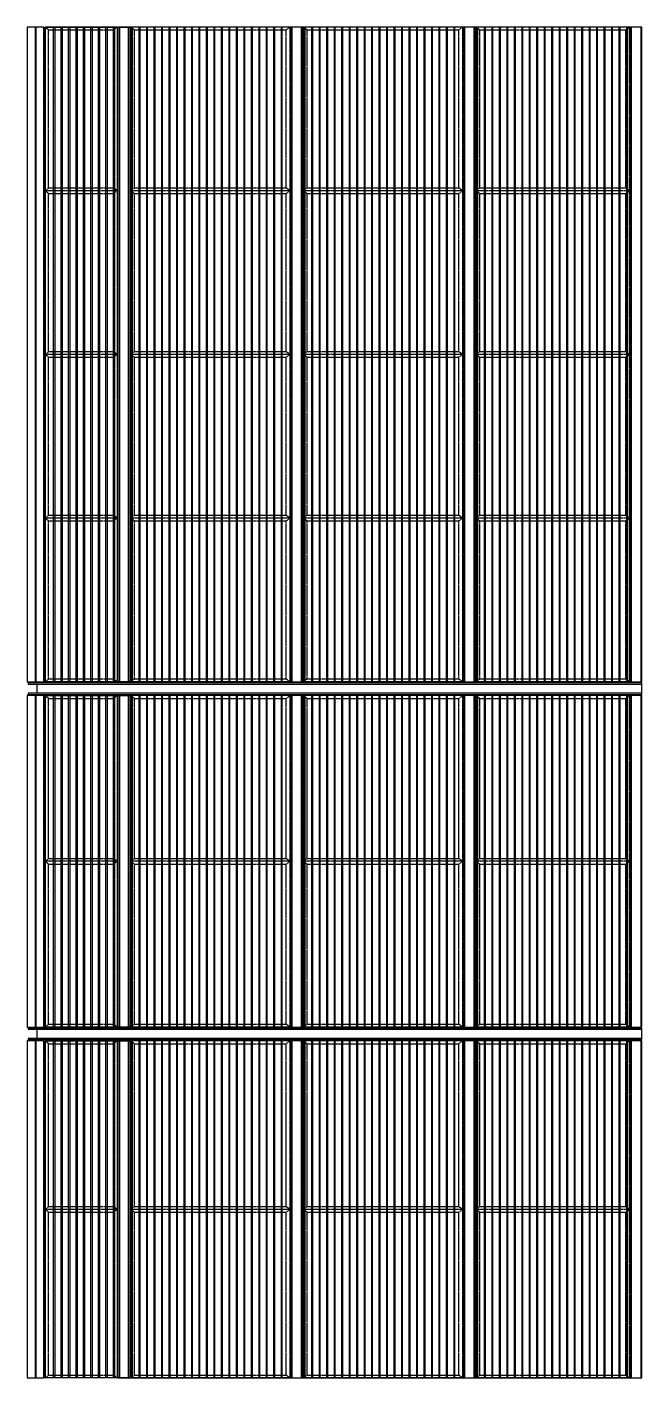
# Model space of a CAD drawing. Header units: millimetres. Extents: x 663313 to 1226001, y 1431724 to 1620898.
# Drawn here: x 1015690 to 1021033, y 1609158 to 1620898 of the extents above; entities that cross this region are included whole.
import ezdxf

# ---------------------------------------------------------------- set-up
doc = ezdxf.new("R2010")
doc.units = ezdxf.units.MM
doc.set_wipeout_variables(frame=1)
doc.linetypes.add('TA_HL_001.00000', pattern=[6.5, 3.55, -2.95])
for name, color, linetype in [('010 - ASPG_EXTR_MAIN_COLOR_2', 7, 'Continuous'), ('010 - ASPG_EXTR_WIPEOUT_', 7, 'Continuous'), ('010 - ASPG_FRAMING_MAIN_COLOR_1', 7, 'Continuous'), ('010 - ASPG_FRAMING_MAIN_COLOR_2', 7, 'Continuous'), ('010 - ASPG_FRAMING_SUB_COLOR_2', 7, 'Continuous'), ('010 - ASPG_FRAMING_WIPEOUT_', 7, 'Continuous')]:
    doc.layers.add(name, color=color, linetype=linetype)

# ---------------------------------------------------------------- blocks, each defined once
blk = doc.blocks.new('*U4719')
at = {"color": 7}
blk.add_wipeout([(50, 0), (1450, 0), (1450, 2930), (50, 2930)], dxfattribs=at).dxf.layer = '010 - ASPG_EXTR_WIPEOUT_'
at = {"layer": '010 - ASPG_EXTR_MAIN_COLOR_2', "color": 7}
for points in [[(130, 0), (140, 0), (140, 2930), (130, 2930)], [(195, 0), (205, 0), (205, 2930), (195, 2930)], [(260, 0), (270, 0), (270, 2930), (260, 2930)], [(325, 0), (335, 0), (335, 2930), (325, 2930)], [(390, 0), (400, 0), (400, 2930), (390, 2930)], [(455, 0), (465, 0), (465, 2930), (455, 2930)], [(520, 0), (530, 0), (530, 2930), (520, 2930)], [(585, 0), (595, 0), (595, 2930), (585, 2930)], [(650, 0), (660, 0), (660, 2930), (650, 2930)], [(715, 0), (725, 0), (725, 2930), (715, 2930)], [(780, 0), (790, 0), (790, 2930), (780, 2930)], [(845, 0), (855, 0), (855, 2930), (845, 2930)], [(910, 0), (920, 0), (920, 2930), (910, 2930)], [(975, 0), (985, 0), (985, 2930), (975, 2930)], [(1040, 0), (1050, 0), (1050, 2930), (1040, 2930)], [(1105, 0), (1115, 0), (1115, 2930), (1105, 2930)], [(1170, 0), (1180, 0), (1180, 2930), (1170, 2930)], [(1235, 0), (1245, 0), (1245, 2930), (1235, 2930)], [(1300, 0), (1310, 0), (1310, 2930), (1300, 2930)], [(1365, 0), (1375, 0), (1375, 2930), (1365, 2930)]]:
    blk.add_lwpolyline(points, close=True, dxfattribs=at)
at = {"layer": '010 - ASPG_FRAMING_SUB_COLOR_2', "color": 7}
blk.add_lwpolyline([(50, 0), (1450, 0), (1450, 2930), (50, 2930)], close=True, dxfattribs=at)
at = {"color": 7}
for points in [[(-50, 0), (50, 0), (50, 2930), (-50, 2930)], [(1450, 0), (1550, 0), (1550, 2930), (1450, 2930)]]:
    blk.add_wipeout(points, dxfattribs=at).dxf.layer = '010 - ASPG_EXTR_WIPEOUT_'
at = {"layer": '010 - ASPG_EXTR_MAIN_COLOR_2', "color": 7}
blk.add_lwpolyline([(65, 0), (75, 0), (75, 2930), (65, 2930)], close=True, dxfattribs=at)
at = {"layer": '010 - ASPG_FRAMING_MAIN_COLOR_1', "color": 7}
for points in [[(-50, 0), (-40, 0), (-40, 2930), (-50, 2930)], [(40, 0), (50, 0), (50, 2930), (40, 2930)], [(1450, 0), (1460, 0), (1460, 2930), (1450, 2930)], [(1540, 0), (1550, 0), (1550, 2930), (1540, 2930)]]:
    blk.add_lwpolyline(points, close=True, dxfattribs=at)
at = {"layer": '010 - ASPG_FRAMING_SUB_COLOR_2', "color": 7}
for points in [[(-50, 0), (50, 0), (50, 2930), (-50, 2930)], [(1450, 0), (1550, 0), (1550, 2930), (1450, 2930)]]:
    blk.add_lwpolyline(points, close=True, dxfattribs=at)
blk = doc.blocks.new('*U4715')
at = {"color": 7}
blk.add_wipeout([(50, 0), (685, 0), (685, 2930), (50, 2930)], dxfattribs=at).dxf.layer = '010 - ASPG_EXTR_WIPEOUT_'
at = {"layer": '010 - ASPG_EXTR_MAIN_COLOR_2', "color": 7}
for points in [[(147, 0), (157, 0), (157, 2930), (147, 2930)], [(212, 0), (222, 0), (222, 2930), (212, 2930)], [(277, 0), (287, 0), (287, 2930), (277, 2930)], [(342, 0), (352, 0), (352, 2930), (342, 2930)], [(407, 0), (417, 0), (417, 2930), (407, 2930)], [(472, 0), (482, 0), (482, 2930), (472, 2930)], [(537, 0), (547, 0), (547, 2930), (537, 2930)], [(602, 0), (612, 0), (612, 2930), (602, 2930)]]:
    blk.add_lwpolyline(points, close=True, dxfattribs=at)
at = {"layer": '010 - ASPG_FRAMING_SUB_COLOR_2', "color": 7}
blk.add_lwpolyline([(50, 0), (685, 0), (685, 2930), (50, 2930)], close=True, dxfattribs=at)
at = {"color": 7}
blk.add_wipeout([(-50, 0), (50, 0), (50, 2930), (-50, 2930)], dxfattribs=at).dxf.layer = '010 - ASPG_EXTR_WIPEOUT_'
at = {"layer": '010 - ASPG_EXTR_MAIN_COLOR_2', "color": 7}
blk.add_lwpolyline([(82, 0), (92, 0), (92, 2930), (82, 2930)], close=True, dxfattribs=at)
at = {"layer": '010 - ASPG_FRAMING_MAIN_COLOR_1', "color": 7}
for points in [[(-50, 0), (-40, 0), (-40, 2930), (-50, 2930)], [(40, 0), (50, 0), (50, 2930), (40, 2930)]]:
    blk.add_lwpolyline(points, close=True, dxfattribs=at)
at = {"layer": '010 - ASPG_FRAMING_SUB_COLOR_2', "color": 7}
blk.add_lwpolyline([(-50, 0), (50, 0), (50, 2930), (-50, 2930)], close=True, dxfattribs=at)
blk = doc.blocks.new('*U4716')
at = {"color": 7}
blk.add_wipeout([(50, 0), (1400, 0), (1400, 2930), (50, 2930)], dxfattribs=at).dxf.layer = '010 - ASPG_EXTR_WIPEOUT_'
at = {"layer": '010 - ASPG_EXTR_MAIN_COLOR_2', "color": 7}
for points in [[(130, 0), (140, 0), (140, 2930), (130, 2930)], [(195, 0), (205, 0), (205, 2930), (195, 2930)], [(260, 0), (270, 0), (270, 2930), (260, 2930)], [(325, 0), (335, 0), (335, 2930), (325, 2930)], [(390, 0), (400, 0), (400, 2930), (390, 2930)], [(455, 0), (465, 0), (465, 2930), (455, 2930)], [(520, 0), (530, 0), (530, 2930), (520, 2930)], [(585, 0), (595, 0), (595, 2930), (585, 2930)], [(650, 0), (660, 0), (660, 2930), (650, 2930)], [(715, 0), (725, 0), (725, 2930), (715, 2930)], [(780, 0), (790, 0), (790, 2930), (780, 2930)], [(845, 0), (855, 0), (855, 2930), (845, 2930)], [(910, 0), (920, 0), (920, 2930), (910, 2930)], [(975, 0), (985, 0), (985, 2930), (975, 2930)], [(1040, 0), (1050, 0), (1050, 2930), (1040, 2930)], [(1105, 0), (1115, 0), (1115, 2930), (1105, 2930)], [(1170, 0), (1180, 0), (1180, 2930), (1170, 2930)], [(1235, 0), (1245, 0), (1245, 2930), (1235, 2930)], [(1300, 0), (1310, 0), (1310, 2930), (1300, 2930)]]:
    blk.add_lwpolyline(points, close=True, dxfattribs=at)
at = {"layer": '010 - ASPG_FRAMING_SUB_COLOR_2', "color": 7}
blk.add_lwpolyline([(50, 0), (1400, 0), (1400, 2930), (50, 2930)], close=True, dxfattribs=at)
at = {"color": 7}
for points in [[(-50, 0), (50, 0), (50, 2930), (-50, 2930)], [(1400, 0), (1500, 0), (1500, 2930), (1400, 2930)]]:
    blk.add_wipeout(points, dxfattribs=at).dxf.layer = '010 - ASPG_EXTR_WIPEOUT_'
at = {"layer": '010 - ASPG_EXTR_MAIN_COLOR_2', "color": 7}
for points in [[(65, 0), (75, 0), (75, 2930), (65, 2930)], [(1365, 0), (1375, 0), (1375, 2930), (1365, 2930)]]:
    blk.add_lwpolyline(points, close=True, dxfattribs=at)
at = {"layer": '010 - ASPG_FRAMING_MAIN_COLOR_1', "color": 7}
for points in [[(-50, 0), (-40, 0), (-40, 2930), (-50, 2930)], [(40, 0), (50, 0), (50, 2930), (40, 2930)], [(1400, 0), (1410, 0), (1410, 2930), (1400, 2930)], [(1490, 0), (1500, 0), (1500, 2930), (1490, 2930)]]:
    blk.add_lwpolyline(points, close=True, dxfattribs=at)
at = {"layer": '010 - ASPG_FRAMING_SUB_COLOR_2', "color": 7}
for points in [[(-50, 0), (50, 0), (50, 2930), (-50, 2930)], [(1400, 0), (1500, 0), (1500, 2930), (1400, 2930)]]:
    blk.add_lwpolyline(points, close=True, dxfattribs=at)
blk = doc.blocks.new('*U4721')
at = {"color": 7}
blk.add_wipeout([(50, 0), (1450, 0), (1450, 2880), (50, 2880)], dxfattribs=at).dxf.layer = '010 - ASPG_EXTR_WIPEOUT_'
at = {"layer": '010 - ASPG_EXTR_MAIN_COLOR_2', "color": 7}
for points in [[(130, 0), (140, 0), (140, 2880), (130, 2880)], [(195, 0), (205, 0), (205, 2880), (195, 2880)], [(260, 0), (270, 0), (270, 2880), (260, 2880)], [(325, 0), (335, 0), (335, 2880), (325, 2880)], [(390, 0), (400, 0), (400, 2880), (390, 2880)], [(455, 0), (465, 0), (465, 2880), (455, 2880)], [(520, 0), (530, 0), (530, 2880), (520, 2880)], [(585, 0), (595, 0), (595, 2880), (585, 2880)], [(650, 0), (660, 0), (660, 2880), (650, 2880)], [(715, 0), (725, 0), (725, 2880), (715, 2880)], [(780, 0), (790, 0), (790, 2880), (780, 2880)], [(845, 0), (855, 0), (855, 2880), (845, 2880)], [(910, 0), (920, 0), (920, 2880), (910, 2880)], [(975, 0), (985, 0), (985, 2880), (975, 2880)], [(1040, 0), (1050, 0), (1050, 2880), (1040, 2880)], [(1105, 0), (1115, 0), (1115, 2880), (1105, 2880)], [(1170, 0), (1180, 0), (1180, 2880), (1170, 2880)], [(1235, 0), (1245, 0), (1245, 2880), (1235, 2880)], [(1300, 0), (1310, 0), (1310, 2880), (1300, 2880)], [(1365, 0), (1375, 0), (1375, 2880), (1365, 2880)]]:
    blk.add_lwpolyline(points, close=True, dxfattribs=at)
at = {"layer": '010 - ASPG_FRAMING_SUB_COLOR_2', "color": 7}
blk.add_lwpolyline([(50, 0), (1450, 0), (1450, 2880), (50, 2880)], close=True, dxfattribs=at)
at = {"color": 7}
for points in [[(-50, 0), (50, 0), (50, 2880), (-50, 2880)], [(1450, 0), (1550, 0), (1550, 2880), (1450, 2880)]]:
    blk.add_wipeout(points, dxfattribs=at).dxf.layer = '010 - ASPG_EXTR_WIPEOUT_'
at = {"layer": '010 - ASPG_EXTR_MAIN_COLOR_2', "color": 7}
blk.add_lwpolyline([(65, 0), (75, 0), (75, 2880), (65, 2880)], close=True, dxfattribs=at)
at = {"layer": '010 - ASPG_FRAMING_MAIN_COLOR_1', "color": 7}
for points in [[(-50, 0), (-40, 0), (-40, 2880), (-50, 2880)], [(40, 0), (50, 0), (50, 2880), (40, 2880)], [(1450, 0), (1460, 0), (1460, 2880), (1450, 2880)], [(1540, 0), (1550, 0), (1550, 2880), (1540, 2880)]]:
    blk.add_lwpolyline(points, close=True, dxfattribs=at)
at = {"layer": '010 - ASPG_FRAMING_SUB_COLOR_2', "color": 7}
for points in [[(-50, 0), (50, 0), (50, 2880), (-50, 2880)], [(1450, 0), (1550, 0), (1550, 2880), (1450, 2880)]]:
    blk.add_lwpolyline(points, close=True, dxfattribs=at)
blk = doc.blocks.new('*U4722')
at = {"color": 7}
blk.add_wipeout([(50, 0), (685, 0), (685, 2880), (50, 2880)], dxfattribs=at).dxf.layer = '010 - ASPG_EXTR_WIPEOUT_'
at = {"layer": '010 - ASPG_EXTR_MAIN_COLOR_2', "color": 7}
for points in [[(147, 0), (157, 0), (157, 2880), (147, 2880)], [(212, 0), (222, 0), (222, 2880), (212, 2880)], [(277, 0), (287, 0), (287, 2880), (277, 2880)], [(342, 0), (352, 0), (352, 2880), (342, 2880)], [(407, 0), (417, 0), (417, 2880), (407, 2880)], [(472, 0), (482, 0), (482, 2880), (472, 2880)], [(537, 0), (547, 0), (547, 2880), (537, 2880)], [(602, 0), (612, 0), (612, 2880), (602, 2880)]]:
    blk.add_lwpolyline(points, close=True, dxfattribs=at)
at = {"layer": '010 - ASPG_FRAMING_SUB_COLOR_2', "color": 7}
blk.add_lwpolyline([(50, 0), (685, 0), (685, 2880), (50, 2880)], close=True, dxfattribs=at)
at = {"color": 7}
blk.add_wipeout([(-50, 0), (50, 0), (50, 2880), (-50, 2880)], dxfattribs=at).dxf.layer = '010 - ASPG_EXTR_WIPEOUT_'
at = {"layer": '010 - ASPG_EXTR_MAIN_COLOR_2', "color": 7}
blk.add_lwpolyline([(82, 0), (92, 0), (92, 2880), (82, 2880)], close=True, dxfattribs=at)
at = {"layer": '010 - ASPG_FRAMING_MAIN_COLOR_1', "color": 7}
for points in [[(-50, 0), (-40, 0), (-40, 2880), (-50, 2880)], [(40, 0), (50, 0), (50, 2880), (40, 2880)]]:
    blk.add_lwpolyline(points, close=True, dxfattribs=at)
at = {"layer": '010 - ASPG_FRAMING_SUB_COLOR_2', "color": 7}
blk.add_lwpolyline([(-50, 0), (50, 0), (50, 2880), (-50, 2880)], close=True, dxfattribs=at)
blk = doc.blocks.new('*U4720')
at = {"color": 7}
blk.add_wipeout([(50, 0), (1400, 0), (1400, 2880), (50, 2880)], dxfattribs=at).dxf.layer = '010 - ASPG_EXTR_WIPEOUT_'
at = {"layer": '010 - ASPG_EXTR_MAIN_COLOR_2', "color": 7}
for points in [[(130, 0), (140, 0), (140, 2880), (130, 2880)], [(195, 0), (205, 0), (205, 2880), (195, 2880)], [(260, 0), (270, 0), (270, 2880), (260, 2880)], [(325, 0), (335, 0), (335, 2880), (325, 2880)], [(390, 0), (400, 0), (400, 2880), (390, 2880)], [(455, 0), (465, 0), (465, 2880), (455, 2880)], [(520, 0), (530, 0), (530, 2880), (520, 2880)], [(585, 0), (595, 0), (595, 2880), (585, 2880)], [(650, 0), (660, 0), (660, 2880), (650, 2880)], [(715, 0), (725, 0), (725, 2880), (715, 2880)], [(780, 0), (790, 0), (790, 2880), (780, 2880)], [(845, 0), (855, 0), (855, 2880), (845, 2880)], [(910, 0), (920, 0), (920, 2880), (910, 2880)], [(975, 0), (985, 0), (985, 2880), (975, 2880)], [(1040, 0), (1050, 0), (1050, 2880), (1040, 2880)], [(1105, 0), (1115, 0), (1115, 2880), (1105, 2880)], [(1170, 0), (1180, 0), (1180, 2880), (1170, 2880)], [(1235, 0), (1245, 0), (1245, 2880), (1235, 2880)], [(1300, 0), (1310, 0), (1310, 2880), (1300, 2880)]]:
    blk.add_lwpolyline(points, close=True, dxfattribs=at)
at = {"layer": '010 - ASPG_FRAMING_SUB_COLOR_2', "color": 7}
blk.add_lwpolyline([(50, 0), (1400, 0), (1400, 2880), (50, 2880)], close=True, dxfattribs=at)
at = {"color": 7}
for points in [[(-50, 0), (50, 0), (50, 2880), (-50, 2880)], [(1400, 0), (1500, 0), (1500, 2880), (1400, 2880)]]:
    blk.add_wipeout(points, dxfattribs=at).dxf.layer = '010 - ASPG_EXTR_WIPEOUT_'
at = {"layer": '010 - ASPG_EXTR_MAIN_COLOR_2', "color": 7}
for points in [[(65, 0), (75, 0), (75, 2880), (65, 2880)], [(1365, 0), (1375, 0), (1375, 2880), (1365, 2880)]]:
    blk.add_lwpolyline(points, close=True, dxfattribs=at)
at = {"layer": '010 - ASPG_FRAMING_MAIN_COLOR_1', "color": 7}
for points in [[(-50, 0), (-40, 0), (-40, 2880), (-50, 2880)], [(40, 0), (50, 0), (50, 2880), (40, 2880)], [(1400, 0), (1410, 0), (1410, 2880), (1400, 2880)], [(1490, 0), (1500, 0), (1500, 2880), (1490, 2880)]]:
    blk.add_lwpolyline(points, close=True, dxfattribs=at)
at = {"layer": '010 - ASPG_FRAMING_SUB_COLOR_2', "color": 7}
for points in [[(-50, 0), (50, 0), (50, 2880), (-50, 2880)], [(1400, 0), (1500, 0), (1500, 2880), (1400, 2880)]]:
    blk.add_lwpolyline(points, close=True, dxfattribs=at)
blk = doc.blocks.new('*U4726')
at = {"color": 7}
blk.add_wipeout([(50, 0), (1450, 0), (1450, 5690), (50, 5690)], dxfattribs=at).dxf.layer = '010 - ASPG_EXTR_WIPEOUT_'
at = {"layer": '010 - ASPG_EXTR_MAIN_COLOR_2', "color": 7}
for points in [[(130, 0), (140, 0), (140, 5690), (130, 5690)], [(195, 0), (205, 0), (205, 5690), (195, 5690)], [(260, 0), (270, 0), (270, 5690), (260, 5690)], [(325, 0), (335, 0), (335, 5690), (325, 5690)], [(390, 0), (400, 0), (400, 5690), (390, 5690)], [(455, 0), (465, 0), (465, 5690), (455, 5690)], [(520, 0), (530, 0), (530, 5690), (520, 5690)], [(585, 0), (595, 0), (595, 5690), (585, 5690)], [(650, 0), (660, 0), (660, 5690), (650, 5690)], [(715, 0), (725, 0), (725, 5690), (715, 5690)], [(780, 0), (790, 0), (790, 5690), (780, 5690)], [(845, 0), (855, 0), (855, 5690), (845, 5690)], [(910, 0), (920, 0), (920, 5690), (910, 5690)], [(975, 0), (985, 0), (985, 5690), (975, 5690)], [(1040, 0), (1050, 0), (1050, 5690), (1040, 5690)], [(1105, 0), (1115, 0), (1115, 5690), (1105, 5690)], [(1170, 0), (1180, 0), (1180, 5690), (1170, 5690)], [(1235, 0), (1245, 0), (1245, 5690), (1235, 5690)], [(1300, 0), (1310, 0), (1310, 5690), (1300, 5690)], [(1365, 0), (1375, 0), (1375, 5690), (1365, 5690)]]:
    blk.add_lwpolyline(points, close=True, dxfattribs=at)
at = {"layer": '010 - ASPG_FRAMING_SUB_COLOR_2', "color": 7}
blk.add_lwpolyline([(50, 0), (1450, 0), (1450, 5690), (50, 5690)], close=True, dxfattribs=at)
at = {"color": 7}
for points in [[(-50, 0), (50, 0), (50, 5690), (-50, 5690)], [(1450, 0), (1550, 0), (1550, 5690), (1450, 5690)]]:
    blk.add_wipeout(points, dxfattribs=at).dxf.layer = '010 - ASPG_EXTR_WIPEOUT_'
at = {"layer": '010 - ASPG_EXTR_MAIN_COLOR_2', "color": 7}
blk.add_lwpolyline([(65, 0), (75, 0), (75, 5690), (65, 5690)], close=True, dxfattribs=at)
at = {"layer": '010 - ASPG_FRAMING_MAIN_COLOR_1', "color": 7}
for points in [[(-50, 0), (-40, 0), (-40, 5690), (-50, 5690)], [(40, 0), (50, 0), (50, 5690), (40, 5690)], [(1450, 0), (1460, 0), (1460, 5690), (1450, 5690)], [(1540, 0), (1550, 0), (1550, 5690), (1540, 5690)]]:
    blk.add_lwpolyline(points, close=True, dxfattribs=at)
at = {"layer": '010 - ASPG_FRAMING_SUB_COLOR_2', "color": 7}
for points in [[(-50, 0), (50, 0), (50, 5690), (-50, 5690)], [(1450, 0), (1550, 0), (1550, 5690), (1450, 5690)]]:
    blk.add_lwpolyline(points, close=True, dxfattribs=at)
blk = doc.blocks.new('*U4727')
at = {"color": 7}
blk.add_wipeout([(50, 0), (685, 0), (685, 5690), (50, 5690)], dxfattribs=at).dxf.layer = '010 - ASPG_EXTR_WIPEOUT_'
at = {"layer": '010 - ASPG_EXTR_MAIN_COLOR_2', "color": 7}
for points in [[(147, 0), (157, 0), (157, 5690), (147, 5690)], [(212, 0), (222, 0), (222, 5690), (212, 5690)], [(277, 0), (287, 0), (287, 5690), (277, 5690)], [(342, 0), (352, 0), (352, 5690), (342, 5690)], [(407, 0), (417, 0), (417, 5690), (407, 5690)], [(472, 0), (482, 0), (482, 5690), (472, 5690)], [(537, 0), (547, 0), (547, 5690), (537, 5690)], [(602, 0), (612, 0), (612, 5690), (602, 5690)]]:
    blk.add_lwpolyline(points, close=True, dxfattribs=at)
at = {"layer": '010 - ASPG_FRAMING_SUB_COLOR_2', "color": 7}
blk.add_lwpolyline([(50, 0), (685, 0), (685, 5690), (50, 5690)], close=True, dxfattribs=at)
at = {"color": 7}
blk.add_wipeout([(-50, 0), (50, 0), (50, 5690), (-50, 5690)], dxfattribs=at).dxf.layer = '010 - ASPG_EXTR_WIPEOUT_'
at = {"layer": '010 - ASPG_EXTR_MAIN_COLOR_2', "color": 7}
blk.add_lwpolyline([(82, 0), (92, 0), (92, 5690), (82, 5690)], close=True, dxfattribs=at)
at = {"layer": '010 - ASPG_FRAMING_MAIN_COLOR_1', "color": 7}
for points in [[(-50, 0), (-40, 0), (-40, 5690), (-50, 5690)], [(40, 0), (50, 0), (50, 5690), (40, 5690)]]:
    blk.add_lwpolyline(points, close=True, dxfattribs=at)
at = {"layer": '010 - ASPG_FRAMING_SUB_COLOR_2', "color": 7}
blk.add_lwpolyline([(-50, 0), (50, 0), (50, 5690), (-50, 5690)], close=True, dxfattribs=at)
blk = doc.blocks.new('*U4725')
at = {"color": 7}
blk.add_wipeout([(50, 0), (1400, 0), (1400, 5690), (50, 5690)], dxfattribs=at).dxf.layer = '010 - ASPG_EXTR_WIPEOUT_'
at = {"layer": '010 - ASPG_EXTR_MAIN_COLOR_2', "color": 7}
for points in [[(130, 0), (140, 0), (140, 5690), (130, 5690)], [(195, 0), (205, 0), (205, 5690), (195, 5690)], [(260, 0), (270, 0), (270, 5690), (260, 5690)], [(325, 0), (335, 0), (335, 5690), (325, 5690)], [(390, 0), (400, 0), (400, 5690), (390, 5690)], [(455, 0), (465, 0), (465, 5690), (455, 5690)], [(520, 0), (530, 0), (530, 5690), (520, 5690)], [(585, 0), (595, 0), (595, 5690), (585, 5690)], [(650, 0), (660, 0), (660, 5690), (650, 5690)], [(715, 0), (725, 0), (725, 5690), (715, 5690)], [(780, 0), (790, 0), (790, 5690), (780, 5690)], [(845, 0), (855, 0), (855, 5690), (845, 5690)], [(910, 0), (920, 0), (920, 5690), (910, 5690)], [(975, 0), (985, 0), (985, 5690), (975, 5690)], [(1040, 0), (1050, 0), (1050, 5690), (1040, 5690)], [(1105, 0), (1115, 0), (1115, 5690), (1105, 5690)], [(1170, 0), (1180, 0), (1180, 5690), (1170, 5690)], [(1235, 0), (1245, 0), (1245, 5690), (1235, 5690)], [(1300, 0), (1310, 0), (1310, 5690), (1300, 5690)]]:
    blk.add_lwpolyline(points, close=True, dxfattribs=at)
at = {"layer": '010 - ASPG_FRAMING_SUB_COLOR_2', "color": 7}
blk.add_lwpolyline([(50, 0), (1400, 0), (1400, 5690), (50, 5690)], close=True, dxfattribs=at)
at = {"color": 7}
for points in [[(-50, 0), (50, 0), (50, 5690), (-50, 5690)], [(1400, 0), (1500, 0), (1500, 5690), (1400, 5690)]]:
    blk.add_wipeout(points, dxfattribs=at).dxf.layer = '010 - ASPG_EXTR_WIPEOUT_'
at = {"layer": '010 - ASPG_EXTR_MAIN_COLOR_2', "color": 7}
for points in [[(65, 0), (75, 0), (75, 5690), (65, 5690)], [(1365, 0), (1375, 0), (1375, 5690), (1365, 5690)]]:
    blk.add_lwpolyline(points, close=True, dxfattribs=at)
at = {"layer": '010 - ASPG_FRAMING_MAIN_COLOR_1', "color": 7}
for points in [[(-50, 0), (-40, 0), (-40, 5690), (-50, 5690)], [(40, 0), (50, 0), (50, 5690), (40, 5690)], [(1400, 0), (1410, 0), (1410, 5690), (1400, 5690)], [(1490, 0), (1500, 0), (1500, 5690), (1490, 5690)]]:
    blk.add_lwpolyline(points, close=True, dxfattribs=at)
at = {"layer": '010 - ASPG_FRAMING_SUB_COLOR_2', "color": 7}
for points in [[(-50, 0), (50, 0), (50, 5690), (-50, 5690)], [(1400, 0), (1500, 0), (1500, 5690), (1400, 5690)]]:
    blk.add_lwpolyline(points, close=True, dxfattribs=at)
blk = doc.blocks.new('*U4724')
at = {"color": 7}
blk.add_wipeout([(0, -40), (5259, -40), (5259, 40), (0, 40)], dxfattribs=at).dxf.layer = '010 - ASPG_FRAMING_WIPEOUT_'
at = {"layer": '010 - ASPG_FRAMING_MAIN_COLOR_2', "color": 7}
blk.add_lwpolyline([(0, -40), (5259, -40), (5259, 40), (0, 40)], close=True, dxfattribs=at)
at = {"color": 7}
for points in [[(0, 40), (5334, 40), (5334, 50), (0, 50)], [(0, -50), (5334, -50), (5334, -40), (0, -40)]]:
    blk.add_wipeout(points, dxfattribs=at).dxf.layer = '010 - ASPG_FRAMING_WIPEOUT_'
at = {"layer": '010 - ASPG_FRAMING_MAIN_COLOR_1', "color": 7}
for points in [[(0, 40), (5334, 40), (5334, 50), (0, 50)], [(0, -50), (5334, -50), (5334, -40), (0, -40)]]:
    blk.add_lwpolyline(points, close=True, dxfattribs=at)
blk = doc.blocks.new('*U4766')
at = {"color": 7}
blk.add_wipeout([(0, 0), (2930, 0), (2930, 67), (0, 67)], dxfattribs=at).dxf.layer = '010 - ASPG_FRAMING_WIPEOUT_'
blk.add_wipeout([(2930, 68), (2930, 145), (0, 145), (0, 68)], dxfattribs=at).dxf.layer = '010 - ASPG_EXTR_WIPEOUT_'
at = {"layer": '010 - ASPG_EXTR_MAIN_COLOR_2', "color": 7}
blk.add_lwpolyline([(2930, 70), (2930, 145), (0, 145), (0, 70)], close=True, dxfattribs=at)
at = {"layer": '010 - ASPG_FRAMING_SUB_COLOR_2', "color": 7}
blk.add_lwpolyline([(0, 0), (2930, 0), (2930, 67), (0, 67)], close=True, dxfattribs=at)
blk = doc.blocks.new('*U4767')
at = {"color": 7}
blk.add_wipeout([(0, 0), (2880, 0), (2880, 67), (0, 67)], dxfattribs=at).dxf.layer = '010 - ASPG_FRAMING_WIPEOUT_'
blk.add_wipeout([(2880, 68), (2880, 145), (0, 145), (0, 68)], dxfattribs=at).dxf.layer = '010 - ASPG_EXTR_WIPEOUT_'
at = {"layer": '010 - ASPG_EXTR_MAIN_COLOR_2', "color": 7}
blk.add_lwpolyline([(2880, 70), (2880, 145), (0, 145), (0, 70)], close=True, dxfattribs=at)
at = {"layer": '010 - ASPG_FRAMING_SUB_COLOR_2', "color": 7}
blk.add_lwpolyline([(0, 0), (2880, 0), (2880, 67), (0, 67)], close=True, dxfattribs=at)
blk = doc.blocks.new('*U4768')
at = {"color": 7}
blk.add_wipeout([(0, 0), (5690, 0), (5690, 67), (0, 67)], dxfattribs=at).dxf.layer = '010 - ASPG_FRAMING_WIPEOUT_'
blk.add_wipeout([(5690, 68), (5690, 145), (0, 145), (0, 68)], dxfattribs=at).dxf.layer = '010 - ASPG_EXTR_WIPEOUT_'
at = {"layer": '010 - ASPG_EXTR_MAIN_COLOR_2', "color": 7}
blk.add_lwpolyline([(5690, 70), (5690, 145), (0, 145), (0, 70)], close=True, dxfattribs=at)
at = {"layer": '010 - ASPG_FRAMING_SUB_COLOR_2', "color": 7}
blk.add_lwpolyline([(0, 0), (5690, 0), (5690, 67), (0, 67)], close=True, dxfattribs=at)
blk = doc.blocks.new('*U4779')
at = {"layer": '010 - ASPG_FRAMING_MAIN_COLOR_1', "color": 7, "linetype": 'ByBlock'}
for points in [[(0, 0), (0, 625), (25, 595), (25, 30), (0, 0)], [(1465, 625), (0, 625), (25, 595), (1440, 595)], [(1465, 0), (1465, 625), (1440, 595), (1440, 30), (1465, 0)], [(25, 30), (1440, 30), (1465, 0), (0, 0), (25, 30)]]:
    blk.add_lwpolyline(points, close=True, dxfattribs=at)
blk = doc.blocks.new('*U4780')
at = {"layer": '010 - ASPG_FRAMING_MAIN_COLOR_1', "color": 7, "linetype": 'ByBlock'}
for points in [[(0, 0), (0, 1380), (25, 1350), (25, 30), (0, 0)], [(1465, 1380), (0, 1380), (25, 1350), (1440, 1350)], [(1465, 0), (1465, 1380), (1440, 1350), (1440, 30), (1465, 0)], [(25, 30), (1440, 30), (1465, 0), (0, 0), (25, 30)]]:
    blk.add_lwpolyline(points, close=True, dxfattribs=at)
blk = doc.blocks.new('*U4781')
at = {"layer": '010 - ASPG_FRAMING_MAIN_COLOR_1', "color": 7, "linetype": 'ByBlock'}
for points in [[(0, 0), (0, 1330), (25, 1300), (25, 30), (0, 0)], [(1465, 1330), (0, 1330), (25, 1300), (1440, 1300)], [(1465, 0), (1465, 1330), (1440, 1300), (1440, 30), (1465, 0)], [(25, 30), (1440, 30), (1465, 0), (0, 0), (25, 30)]]:
    blk.add_lwpolyline(points, close=True, dxfattribs=at)
blk = doc.blocks.new('*U4778')
at = {"layer": '010 - ASPG_FRAMING_MAIN_COLOR_1', "color": 7, "linetype": 'ByBlock'}
for points in [[(0, 0), (0, 625), (25, 595), (25, 30), (0, 0)], [(1440, 625), (0, 625), (25, 595), (1415, 595)], [(1440, 0), (1440, 625), (1415, 595), (1415, 30), (1440, 0)], [(25, 30), (1415, 30), (1440, 0), (0, 0), (25, 30)]]:
    blk.add_lwpolyline(points, close=True, dxfattribs=at)
blk = doc.blocks.new('*U4772')
at = {"layer": '010 - ASPG_FRAMING_MAIN_COLOR_1', "color": 7, "linetype": 'ByBlock'}
for points in [[(0, 0), (0, 1380), (25, 1350), (25, 30), (0, 0)], [(1440, 1380), (0, 1380), (25, 1350), (1415, 1350)], [(1440, 0), (1440, 1380), (1415, 1350), (1415, 30), (1440, 0)], [(25, 30), (1415, 30), (1440, 0), (0, 0), (25, 30)]]:
    blk.add_lwpolyline(points, close=True, dxfattribs=at)
blk = doc.blocks.new('*U4771')
at = {"layer": '010 - ASPG_FRAMING_MAIN_COLOR_1', "color": 7, "linetype": 'ByBlock'}
for points in [[(0, 0), (0, 1330), (25, 1300), (25, 30), (0, 0)], [(1440, 1330), (0, 1330), (25, 1300), (1415, 1300)], [(1440, 0), (1440, 1330), (1415, 1300), (1415, 30), (1440, 0)], [(25, 30), (1415, 30), (1440, 0), (0, 0), (25, 30)]]:
    blk.add_lwpolyline(points, close=True, dxfattribs=at)
blk = doc.blocks.new('*U4777')
at = {"layer": '010 - ASPG_FRAMING_MAIN_COLOR_1', "color": 7, "linetype": 'ByBlock'}
for points in [[(0, 0), (0, 625), (25, 595), (25, 30), (0, 0)], [(1422, 625), (0, 625), (25, 595), (1398, 595)], [(1422, 0), (1422, 625), (1398, 595), (1398, 30), (1422, 0)], [(25, 30), (1398, 30), (1422, 0), (0, 0), (25, 30)]]:
    blk.add_lwpolyline(points, close=True, dxfattribs=at)
blk = doc.blocks.new('*U4776')
at = {"layer": '010 - ASPG_FRAMING_MAIN_COLOR_1', "color": 7, "linetype": 'ByBlock'}
for points in [[(0, 0), (0, 1380), (25, 1350), (25, 30), (0, 0)], [(1422, 1380), (0, 1380), (25, 1350), (1398, 1350)], [(1422, 0), (1422, 1380), (1398, 1350), (1398, 30), (1422, 0)], [(25, 30), (1398, 30), (1422, 0), (0, 0), (25, 30)]]:
    blk.add_lwpolyline(points, close=True, dxfattribs=at)
blk = doc.blocks.new('*U4775')
at = {"layer": '010 - ASPG_FRAMING_MAIN_COLOR_1', "color": 7, "linetype": 'ByBlock'}
for points in [[(0, 0), (0, 1330), (25, 1300), (25, 30), (0, 0)], [(1422, 1330), (0, 1330), (25, 1300), (1398, 1300)], [(1422, 0), (1422, 1330), (1398, 1300), (1398, 30), (1422, 0)], [(25, 30), (1398, 30), (1422, 0), (0, 0), (25, 30)]]:
    blk.add_lwpolyline(points, close=True, dxfattribs=at)

msp = doc.modelspace()

# ---------------------------------------------------------------- block references
at = {"color": 7}
for name, p in [('*U4726', (1016532.6409, 1615207.9878)), ('*U4721', (1016532.6409, 1612207.9878)), ('*U4719', (1016532.6409, 1609157.9878))]:
    msp.add_blockref(name, p, dxfattribs=at)

# ---------------------------------------------------------------- next in the draw order: block references
at = {"color": 7, "xscale": -1}
for name, p in [('*U4727', (1016532.6409, 1615207.9878)), ('*U4722', (1016532.6409, 1612207.9878)), ('*U4715', (1016532.6409, 1609157.9878))]:
    msp.add_blockref(name, p, dxfattribs=at)
at = {"color": 7}
for name, p in [('*U4726', (1018032.6409, 1615207.9878)), ('*U4721', (1018032.6409, 1612207.9878)), ('*U4719', (1018032.6409, 1609157.9878))]:
    msp.add_blockref(name, p, dxfattribs=at)

# ---------------------------------------------------------------- next in the draw order: block references
at = {"color": 7, "linetype": 'TA_HL_001.00000', "rotation": 90}
for name, p in [('*U4776', (1017972.6409, 1619475.4878)), ('*U4776', (1017972.6409, 1618052.9878)), ('*U4776', (1017972.6409, 1616630.4878)), ('*U4780', (1017972.6409, 1609157.9878))]:
    msp.add_blockref(name, p, dxfattribs=at)
at = {"color": 7}
for name, p in [('*U4725', (1019532.6409, 1615207.9878)), ('*U4720', (1019532.6409, 1612207.9878)), ('*U4716', (1019532.6409, 1609157.9878))]:
    msp.add_blockref(name, p, dxfattribs=at)

# ---------------------------------------------------------------- next in the draw order: block references
at = {"color": 7, "linetype": 'TA_HL_001.00000', "rotation": 90}
for name, p in [('*U4776', (1019472.6409, 1619475.4878)), ('*U4775', (1020922.6409, 1619475.4878)), ('*U4776', (1019472.6409, 1618052.9878)), ('*U4775', (1020922.6409, 1618052.9878)), ('*U4776', (1019472.6409, 1616630.4878)), ('*U4775', (1020922.6409, 1616630.4878)), ('*U4780', (1019472.6409, 1609157.9878)), ('*U4781', (1020922.6409, 1609157.9878))]:
    msp.add_blockref(name, p, dxfattribs=at)
at = {"color": 7, "rotation": 180}
for p in [(1021032.6234, 1615147.9878), (1021032.6234, 1612147.9878)]:
    msp.add_blockref('*U4724', p, dxfattribs=at)

# ---------------------------------------------------------------- next in the draw order: block references
at = {"color": 7, "rotation": 90}
for name, p in [('*U4768', (1015834.6409, 1615207.9878)), ('*U4767', (1015834.6409, 1612207.9878)), ('*U4766', (1015834.6409, 1609157.9878))]:
    msp.add_blockref(name, p, dxfattribs=at)
at = {"color": 7, "linetype": 'TA_HL_001.00000', "rotation": 90}
for name, p in [('*U4776', (1017972.6409, 1615207.9878)), ('*U4776', (1019472.6409, 1615207.9878)), ('*U4775', (1020922.6409, 1615207.9878)), ('*U4772', (1017972.6409, 1613647.9878)), ('*U4772', (1019472.6409, 1613647.9878)), ('*U4771', (1020922.6409, 1613647.9878)), ('*U4772', (1017972.6409, 1612207.9878)), ('*U4772', (1019472.6409, 1612207.9878)), ('*U4771', (1020922.6409, 1612207.9878)), ('*U4780', (1017972.6409, 1610622.9878)), ('*U4780', (1019472.6409, 1610622.9878)), ('*U4781', (1020922.6409, 1610622.9878))]:
    msp.add_blockref(name, p, dxfattribs=at)

# ---------------------------------------------------------------- next in the draw order: block references
for name, p in [('*U4777', (1016472.6409, 1619475.4878)), ('*U4777', (1016472.6409, 1618052.9878)), ('*U4777', (1016472.6409, 1616630.4878)), ('*U4777', (1016472.6409, 1615207.9878)), ('*U4778', (1016472.6409, 1613647.9878)), ('*U4778', (1016472.6409, 1612207.9878)), ('*U4779', (1016472.6409, 1610622.9878)), ('*U4779', (1016472.6409, 1609157.9878))]:
    msp.add_blockref(name, p, dxfattribs=at)

doc.saveas('drawing.dxf')
